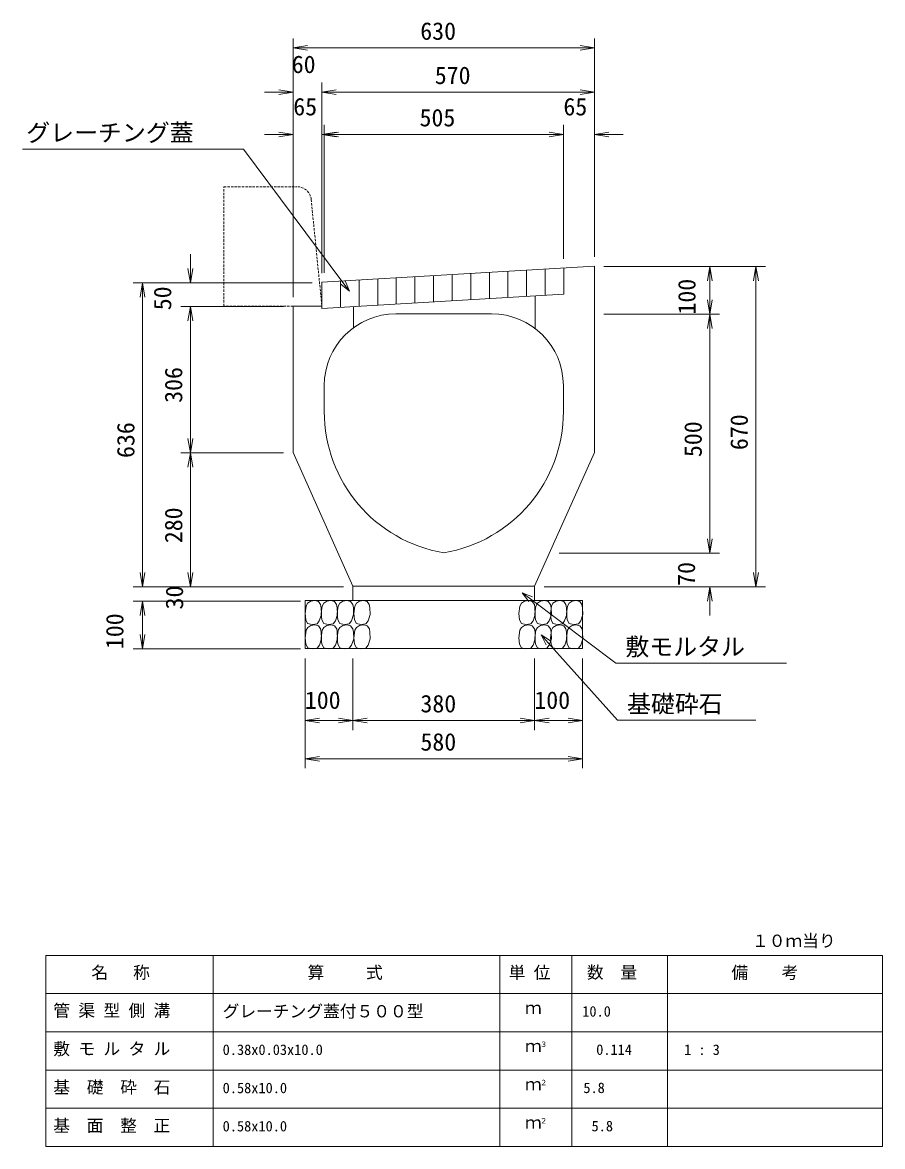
# Model space of a CAD drawing. Units: millimetres on the paper. Extents: x 0 to 841, y 0 to 594.
# Drawn here: x 503.1 to 593, y 172.3 to 289.8 of the extents above; entities that cross this region are included whole.
import ezdxf
from ezdxf.enums import TextEntityAlignment as Align

# ---------------------------------------------------------------- set-up
doc = ezdxf.new("R2010")
doc.units = ezdxf.units.MM
doc.linetypes.add('USER1', pattern=[0.375, 0.25, -0.125])
for name, color, linetype, lineweight in [('D-MTR-FRAM（材料表図枠）', 2, 'Continuous', 18), ('D-STR-DIM（寸法）', 7, 'Continuous', 18), ('D-STR-HTXT（旗揚げ）', 7, 'Continuous', 18), ('D-STR-STRn（構造物）', 7, 'Continuous', 18), ('D-STR（構造物外形線）', 1, 'Continuous', 18)]:
    doc.layers.add(name, color=color, linetype=linetype, lineweight=lineweight)
doc.layers.add('D-MTR-TXT(文字列）', color=7, linetype='Continuous')
doc.layers.add('D-STR-TXT（文字）', color=7, linetype='Continuous')
doc.styles.add('ＭＳ ゴシック', font='')
doc.styles.get('ＭＳ ゴシック').set_extended_font_data('MS Gothic')

msp = doc.modelspace()

# ---------------------------------------------------------------- linework, layer by layer
at = {"layer": 'D-MTR-FRAM（材料表図枠）'}
for p, q in [((505.5, 192.254), (505.5, 172.254)), ((593, 192.254), (505.5, 192.254)), ((523, 192.254), (523, 172.254)), ((553, 192.254), (553, 172.254)), ((560.5, 192.254), (560.5, 172.254)), ((570.5, 192.254), (570.5, 172.254)), ((593, 172.254), (593, 192.254)), ((505.5, 188.254), (593, 188.254)), ((505.5, 184.254), (593, 184.254)), ((505.5, 180.254), (593, 180.254)), ((505.5, 176.254), (593, 176.254)), ((505.5, 172.254), (593, 172.254))]:
    msp.add_line(p, q, dxfattribs=at)
at = {"layer": 'D-STR-DIM（寸法）'}
for p, q in [((531.376, 261.12), (531.376, 288.181)), ((562.876, 265.32), (562.876, 288.181)), ((531.376, 287.181), (532.876, 287.431)), ((532.876, 286.931), (531.376, 287.181)), ((531.376, 287.181), (532.876, 287.181)), ((561.376, 287.181), (532.876, 287.181)), ((561.376, 287.431), (562.876, 287.181)), ((562.876, 287.181), (561.376, 286.931)), ((562.876, 287.181), (561.376, 287.181)), ((531.376, 261.12), (531.376, 283.549)), ((534.376, 263.62), (534.376, 283.549)), ((534.376, 263.62), (534.376, 283.549)), ((562.876, 265.32), (562.876, 283.549)), ((529.876, 282.549), (528.376, 282.549)), ((529.876, 282.799), (531.376, 282.549)), ((531.376, 282.549), (529.876, 282.299)), ((531.376, 282.549), (529.876, 282.549)), ((534.376, 282.549), (535.876, 282.799)), ((534.376, 282.549), (535.876, 282.799)), ((535.876, 282.299), (534.376, 282.549)), ((534.376, 282.549), (535.876, 282.549)), ((535.876, 282.299), (534.376, 282.549)), ((534.376, 282.549), (535.876, 282.549)), ((535.876, 282.549), (537.376, 282.549)), ((561.376, 282.549), (535.876, 282.549)), ((561.376, 282.799), (562.876, 282.549)), ((562.876, 282.549), (561.376, 282.299)), ((562.876, 282.549), (561.376, 282.549)), ((531.376, 261.12), (531.376, 279.121)), ((534.376, 263.62), (534.376, 279.121)), ((534.626, 263.635), (534.626, 279.121)), ((559.626, 265.126), (559.626, 279.121)), ((559.626, 265.126), (559.626, 279.121)), ((562.876, 265.32), (562.876, 279.121)), ((529.876, 278.121), (528.376, 278.121)), ((529.876, 278.371), (531.376, 278.121)), ((531.376, 278.121), (529.876, 277.871)), ((531.376, 278.121), (529.876, 278.121)), ((534.376, 278.121), (535.876, 278.371)), ((535.876, 277.871), (534.376, 278.121)), ((534.376, 278.121), (535.876, 278.121)), ((534.626, 278.121), (536.126, 278.371)), ((536.126, 277.871), (534.626, 278.121)), ((534.626, 278.121), (536.126, 278.121)), ((558.126, 278.121), (535.876, 278.121)), ((536.126, 278.121), (537.626, 278.121)), ((558.126, 278.121), (556.626, 278.121)), ((558.126, 278.371), (559.626, 278.121)), ((558.126, 278.371), (559.626, 278.121)), ((559.626, 278.121), (558.126, 277.871)), ((559.626, 278.121), (558.126, 278.121)), ((559.626, 278.121), (558.126, 277.871)), ((559.626, 278.121), (558.126, 278.121)), ((562.876, 278.121), (564.376, 278.371)), ((564.376, 277.871), (562.876, 278.121)), ((562.876, 278.121), (564.376, 278.121)), ((564.376, 278.121), (565.876, 278.121)), ((520.626, 264.12), (520.626, 265.62)), ((520.626, 262.62), (520.376, 264.12)), ((520.876, 264.12), (520.626, 262.62)), ((520.626, 262.62), (520.626, 264.12)), ((563.876, 264.32), (575.949, 264.32)), ((563.876, 264.32), (580.766, 264.32)), ((574.699, 262.82), (574.949, 264.32)), ((574.949, 264.32), (575.199, 262.82)), ((574.949, 264.32), (574.949, 262.82)), ((579.516, 262.82), (579.766, 264.32)), ((579.766, 264.32), (580.016, 262.82)), ((579.766, 264.32), (579.766, 262.82)), ((533.376, 262.62), (514.626, 262.62)), ((515.376, 261.12), (515.626, 262.62)), ((515.626, 262.62), (515.876, 261.12)), ((515.626, 262.62), (515.626, 261.12)), ((533.376, 262.62), (519.626, 262.62)), ((536.342, 262.459), (537.255, 261.737)), ((537.255, 261.737), (536.584, 262.639)), ((537.255, 261.737), (536.826, 262.819)), ((574.949, 262.82), (574.949, 260.82)), ((579.766, 262.82), (579.766, 232.32)), ((515.626, 261.12), (515.626, 232.32)), ((530.376, 260.12), (519.626, 260.12)), ((530.376, 260.12), (519.626, 260.12)), ((520.376, 258.62), (520.626, 260.12)), ((520.376, 258.62), (520.626, 260.12)), ((520.626, 260.12), (520.876, 258.62)), ((520.626, 260.12), (520.626, 258.62)), ((520.626, 260.12), (520.876, 258.62)), ((520.626, 260.12), (520.626, 258.62)), ((574.949, 259.32), (574.699, 260.82)), ((575.199, 260.82), (574.949, 259.32)), ((574.949, 259.32), (574.949, 260.82)), ((563.876, 259.32), (575.949, 259.32)), ((563.876, 259.32), (575.949, 259.32)), ((574.699, 257.82), (574.949, 259.32)), ((574.949, 259.32), (575.199, 257.82)), ((574.949, 259.32), (574.949, 257.82)), ((520.626, 258.62), (520.626, 257.12)), ((520.626, 258.62), (520.626, 246.32)), ((574.949, 235.82), (574.949, 257.82)), ((520.626, 244.82), (520.376, 246.32)), ((520.876, 246.32), (520.626, 244.82)), ((520.626, 244.82), (520.626, 246.32)), ((530.376, 244.82), (519.626, 244.82)), ((530.376, 244.82), (519.626, 244.82)), ((520.376, 243.32), (520.626, 244.82)), ((520.626, 244.82), (520.876, 243.32)), ((520.626, 244.82), (520.626, 243.32)), ((520.626, 243.32), (520.626, 232.32)), ((574.949, 235.82), (574.949, 237.32)), ((574.949, 234.32), (574.699, 235.82)), ((574.949, 234.32), (574.699, 235.82)), ((575.199, 235.82), (574.949, 234.32)), ((574.949, 234.32), (574.949, 235.82)), ((575.199, 235.82), (574.949, 234.32)), ((574.949, 234.32), (574.949, 235.82)), ((559.188, 234.32), (575.949, 234.32)), ((559.188, 234.32), (575.949, 234.32)), ((515.626, 232.32), (515.626, 233.82)), ((515.626, 230.82), (515.376, 232.32)), ((515.626, 230.82), (515.376, 232.32)), ((515.876, 232.32), (515.626, 230.82)), ((515.626, 230.82), (515.626, 232.32)), ((515.876, 232.32), (515.626, 230.82)), ((515.626, 230.82), (515.626, 232.32)), ((520.626, 230.82), (520.376, 232.32)), ((520.876, 232.32), (520.626, 230.82)), ((520.626, 230.82), (520.626, 232.32)), ((579.766, 230.82), (579.516, 232.32)), ((580.016, 232.32), (579.766, 230.82)), ((579.766, 230.82), (579.766, 232.32)), ((536.626, 230.82), (514.626, 230.82)), ((532.126, 230.82), (514.626, 230.82)), ((536.626, 230.82), (519.626, 230.82)), ((557.626, 230.82), (575.949, 230.82)), ((557.626, 230.82), (580.766, 230.82)), ((574.699, 229.32), (574.949, 230.82)), ((574.949, 230.82), (575.199, 229.32)), ((574.949, 230.82), (574.949, 229.32)), ((531.626, 229.32), (514.626, 229.32)), ((532.126, 229.32), (514.626, 229.32)), ((515.376, 227.82), (515.626, 229.32)), ((515.376, 227.82), (515.626, 229.32)), ((515.626, 229.32), (515.876, 227.82)), ((515.626, 229.32), (515.626, 227.82)), ((515.626, 229.32), (515.876, 227.82)), ((515.626, 229.32), (515.626, 227.82)), ((556.031, 229.263), (555.312, 230.179)), ((555.312, 230.179), (556.393, 229.745)), ((555.312, 230.179), (556.212, 229.504)), ((574.949, 229.32), (574.949, 227.82)), ((515.626, 227.82), (515.626, 226.32)), ((515.626, 225.82), (515.626, 227.82)), ((515.626, 224.32), (515.376, 225.82)), ((515.876, 225.82), (515.626, 224.32)), ((515.626, 224.32), (515.626, 225.82)), ((557.822, 224.748), (557.298, 225.788)), ((557.298, 225.788), (558.272, 225.149)), ((557.298, 225.788), (558.047, 224.948)), ((532.126, 224.32), (514.626, 224.32)), ((532.626, 223.32), (532.626, 211.82)), ((532.626, 223.32), (532.626, 215.82)), ((537.626, 223.32), (537.626, 215.82)), ((537.626, 223.32), (537.626, 215.82)), ((556.626, 223.32), (556.626, 215.82)), ((556.626, 223.32), (556.626, 215.82)), ((561.626, 223.32), (561.626, 215.82)), ((561.626, 223.32), (561.626, 211.82)), ((532.626, 216.82), (534.126, 217.07)), ((534.126, 216.57), (532.626, 216.82)), ((532.626, 216.82), (534.126, 216.82)), ((534.126, 216.82), (536.126, 216.82)), ((536.126, 217.07), (537.626, 216.82)), ((537.626, 216.82), (536.126, 216.57)), ((537.626, 216.82), (536.126, 216.82)), ((537.626, 216.82), (539.126, 217.07)), ((539.126, 216.57), (537.626, 216.82)), ((537.626, 216.82), (539.126, 216.82)), ((539.126, 216.82), (555.126, 216.82)), ((555.126, 217.07), (556.626, 216.82)), ((556.626, 216.82), (555.126, 216.57)), ((556.626, 216.82), (555.126, 216.82)), ((556.626, 216.82), (558.126, 217.07)), ((558.126, 216.57), (556.626, 216.82)), ((556.626, 216.82), (558.126, 216.82)), ((560.126, 216.82), (558.126, 216.82)), ((560.126, 217.07), (561.626, 216.82)), ((561.626, 216.82), (560.126, 216.57)), ((561.626, 216.82), (560.126, 216.82)), ((532.626, 212.82), (534.126, 213.07)), ((560.126, 213.07), (561.626, 212.82)), ((534.126, 212.57), (532.626, 212.82)), ((532.626, 212.82), (534.126, 212.82)), ((560.126, 212.82), (534.126, 212.82)), ((561.626, 212.82), (560.126, 212.57)), ((561.626, 212.82), (560.126, 212.82))]:
    msp.add_line(p, q, dxfattribs=at)
at = {"layer": 'D-STR-HTXT（旗揚げ）'}
for p, q in [((526.193, 276.598), (503.07, 276.598)), ((536.584, 262.639), (526.193, 276.598)), ((556.212, 229.504), (565.117, 222.823)), ((558.047, 224.948), (565.285, 216.845)), ((565.117, 222.823), (582.972, 222.823)), ((565.285, 216.845), (579.759, 216.845))]:
    msp.add_line(p, q, dxfattribs=at)
at = {"layer": 'D-STR-STRn（構造物）', "linetype": 'USER1'}
for p, q in [((524.126, 260.161), (524.126, 272.661)), ((524.126, 272.661), (531.768, 272.661)), ((533.261, 271.311), (534.376, 260.161)), ((534.376, 260.161), (524.126, 260.161))]:
    msp.add_line(p, q, dxfattribs=at)
at = {"layer": 'D-STR-STRn（構造物）'}
for p, q in [((537.626, 230.861), (537.626, 229.361)), ((556.626, 230.861), (556.626, 229.361)), ((532.626, 229.361), (561.626, 229.361)), ((532.626, 224.361), (532.626, 229.361)), ((533.218, 229.292), (533.647, 229.358)), ((533.647, 229.358), (534.01, 229.259)), ((534.899, 229.292), (535.327, 229.358)), ((535.327, 229.358), (535.69, 229.259)), ((536.579, 229.292), (537.007, 229.358)), ((537.007, 229.358), (537.37, 229.259)), ((538.315, 229.292), (538.744, 229.358)), ((538.744, 229.358), (539.107, 229.259)), ((555.572, 229.292), (556.001, 229.358)), ((556.001, 229.358), (556.363, 229.259)), ((557.249, 229.292), (557.677, 229.358)), ((557.677, 229.358), (558.04, 229.259)), ((558.871, 229.292), (559.3, 229.358)), ((559.3, 229.358), (559.662, 229.259)), ((560.551, 229.292), (560.98, 229.358)), ((560.98, 229.358), (561.343, 229.259)), ((561.626, 229.361), (561.626, 224.361)), ((532.625, 228.006), (532.724, 228.797)), ((532.724, 228.797), (532.889, 229.094)), ((532.889, 229.094), (533.218, 229.292)), ((534.01, 229.259), (534.241, 228.962)), ((534.241, 228.962), (534.307, 228.6)), ((534.305, 228.006), (534.404, 228.797)), ((534.307, 228.6), (534.34, 227.908)), ((534.404, 228.797), (534.569, 229.094)), ((534.569, 229.094), (534.899, 229.292)), ((535.69, 229.259), (535.921, 228.962)), ((535.921, 228.962), (535.987, 228.6)), ((535.985, 228.006), (536.084, 228.797)), ((535.987, 228.6), (536.02, 227.908)), ((536.084, 228.797), (536.249, 229.094)), ((536.249, 229.094), (536.579, 229.292)), ((537.37, 229.259), (537.601, 228.962)), ((537.601, 228.962), (537.667, 228.6)), ((537.667, 228.6), (537.7, 227.908)), ((537.722, 228.006), (537.821, 228.797)), ((537.821, 228.797), (537.986, 229.094)), ((537.986, 229.094), (538.315, 229.292)), ((539.107, 229.259), (539.338, 228.962)), ((539.338, 228.962), (539.404, 228.6)), ((539.404, 228.6), (539.437, 227.908)), ((554.978, 228.006), (555.077, 228.797)), ((555.077, 228.797), (555.242, 229.094)), ((555.242, 229.094), (555.572, 229.292)), ((556.363, 229.259), (556.594, 228.962)), ((556.594, 228.962), (556.66, 228.6)), ((556.655, 228.006), (556.754, 228.797)), ((556.66, 228.6), (556.693, 227.908)), ((556.754, 228.797), (556.919, 229.094)), ((556.919, 229.094), (557.249, 229.292)), ((558.04, 229.259), (558.271, 228.962)), ((558.271, 228.962), (558.337, 228.6)), ((558.277, 228.006), (558.376, 228.797)), ((558.337, 228.6), (558.37, 227.908)), ((558.376, 228.797), (558.541, 229.094)), ((558.541, 229.094), (558.871, 229.292)), ((559.662, 229.259), (559.893, 228.962)), ((559.893, 228.962), (559.959, 228.6)), ((559.958, 228.006), (560.057, 228.797)), ((559.959, 228.6), (559.992, 227.908)), ((560.057, 228.797), (560.221, 229.094)), ((560.221, 229.094), (560.551, 229.292)), ((561.343, 229.259), (561.574, 228.962)), ((561.574, 228.962), (561.639, 228.6)), ((561.639, 228.6), (561.672, 227.908)), ((532.691, 227.347), (532.625, 228.006)), ((532.889, 226.952), (532.691, 227.347)), ((533.35, 226.853), (532.889, 226.952)), ((534.109, 227.248), (533.878, 226.919)), ((534.34, 227.908), (534.109, 227.248)), ((534.371, 227.347), (534.305, 228.006)), ((534.569, 226.952), (534.371, 227.347)), ((535.03, 226.853), (534.569, 226.952)), ((535.789, 227.248), (535.558, 226.919)), ((536.02, 227.908), (535.789, 227.248)), ((536.051, 227.347), (535.985, 228.006)), ((536.249, 226.952), (536.051, 227.347)), ((536.711, 226.853), (536.249, 226.952)), ((537.469, 227.248), (537.238, 226.919)), ((537.7, 227.908), (537.469, 227.248)), ((537.788, 227.347), (537.722, 228.006)), ((537.986, 226.952), (537.788, 227.347)), ((538.447, 226.853), (537.986, 226.952)), ((539.206, 227.248), (538.975, 226.919)), ((539.437, 227.908), (539.206, 227.248)), ((555.044, 227.347), (554.978, 228.006)), ((555.242, 226.952), (555.044, 227.347)), ((555.704, 226.853), (555.242, 226.952)), ((556.462, 227.248), (556.231, 226.919)), ((556.693, 227.908), (556.462, 227.248)), ((556.721, 227.347), (556.655, 228.006)), ((556.919, 226.952), (556.721, 227.347)), ((557.381, 226.853), (556.919, 226.952)), ((558.139, 227.248), (557.908, 226.919)), ((558.37, 227.908), (558.139, 227.248)), ((558.343, 227.347), (558.277, 228.006)), ((558.541, 226.952), (558.343, 227.347)), ((559.003, 226.853), (558.541, 226.952)), ((559.761, 227.248), (559.531, 226.919)), ((559.992, 227.908), (559.761, 227.248)), ((560.024, 227.347), (559.958, 228.006)), ((560.221, 226.952), (560.024, 227.347)), ((560.683, 226.853), (560.221, 226.952)), ((561.442, 227.248), (561.211, 226.919)), ((561.672, 227.908), (561.442, 227.248)), ((532.628, 225.47), (532.727, 226.261)), ((532.727, 226.261), (532.892, 226.557)), ((532.892, 226.557), (533.221, 226.755)), ((533.221, 226.755), (533.65, 226.821)), ((533.878, 226.919), (533.35, 226.853)), ((533.65, 226.821), (534.013, 226.722)), ((534.013, 226.722), (534.244, 226.426)), ((534.244, 226.426), (534.31, 226.063)), ((534.308, 225.47), (534.407, 226.261)), ((534.31, 226.063), (534.343, 225.371)), ((534.407, 226.261), (534.572, 226.557)), ((534.572, 226.557), (534.902, 226.755)), ((534.902, 226.755), (535.33, 226.821)), ((535.558, 226.919), (535.03, 226.853)), ((535.33, 226.821), (535.693, 226.722)), ((535.693, 226.722), (535.924, 226.426)), ((535.924, 226.426), (535.99, 226.063)), ((535.988, 225.47), (536.087, 226.261)), ((535.99, 226.063), (536.023, 225.371)), ((536.087, 226.261), (536.252, 226.557)), ((536.252, 226.557), (536.582, 226.755)), ((536.582, 226.755), (537.01, 226.821)), ((537.238, 226.919), (536.711, 226.853)), ((537.01, 226.821), (537.373, 226.722)), ((537.373, 226.722), (537.604, 226.426)), ((537.604, 226.426), (537.67, 226.063)), ((537.67, 226.063), (537.703, 225.371)), ((537.725, 225.47), (537.824, 226.261)), ((537.824, 226.261), (537.989, 226.557)), ((537.989, 226.557), (538.318, 226.755)), ((538.318, 226.755), (538.747, 226.821)), ((538.975, 226.919), (538.447, 226.853)), ((538.747, 226.821), (539.11, 226.722)), ((539.11, 226.722), (539.341, 226.426)), ((539.341, 226.426), (539.407, 226.063)), ((539.407, 226.063), (539.44, 225.371)), ((554.981, 225.47), (555.08, 226.261)), ((555.08, 226.261), (555.245, 226.557)), ((555.245, 226.557), (555.575, 226.755)), ((555.575, 226.755), (556.004, 226.821)), ((556.231, 226.919), (555.704, 226.853)), ((556.004, 226.821), (556.366, 226.722)), ((556.366, 226.722), (556.597, 226.426)), ((556.597, 226.426), (556.663, 226.063)), ((556.658, 225.47), (556.757, 226.261)), ((556.663, 226.063), (556.696, 225.371)), ((556.757, 226.261), (556.922, 226.557)), ((556.922, 226.557), (557.252, 226.755)), ((557.252, 226.755), (557.68, 226.821)), ((557.908, 226.919), (557.381, 226.853)), ((557.68, 226.821), (558.043, 226.722)), ((558.043, 226.722), (558.274, 226.426)), ((558.274, 226.426), (558.34, 226.063)), ((558.28, 225.47), (558.379, 226.261)), ((558.34, 226.063), (558.373, 225.371)), ((558.379, 226.261), (558.544, 226.557)), ((558.544, 226.557), (558.874, 226.755)), ((558.874, 226.755), (559.303, 226.821)), ((559.531, 226.919), (559.003, 226.853)), ((559.303, 226.821), (559.665, 226.722)), ((559.665, 226.722), (559.896, 226.426)), ((559.896, 226.426), (559.962, 226.063)), ((559.961, 225.47), (560.059, 226.261)), ((559.962, 226.063), (559.995, 225.371)), ((560.059, 226.261), (560.224, 226.557)), ((560.224, 226.557), (560.554, 226.755)), ((560.554, 226.755), (560.983, 226.821)), ((561.211, 226.919), (560.683, 226.853)), ((560.983, 226.821), (561.346, 226.722)), ((561.346, 226.722), (561.577, 226.426)), ((561.577, 226.426), (561.642, 226.063)), ((561.642, 226.063), (561.675, 225.371)), ((532.694, 224.811), (532.628, 225.47)), ((532.892, 224.415), (532.694, 224.811)), ((534.112, 224.712), (533.881, 224.382)), ((534.343, 225.371), (534.112, 224.712)), ((534.374, 224.811), (534.308, 225.47)), ((534.572, 224.415), (534.374, 224.811)), ((535.792, 224.712), (535.561, 224.382)), ((536.023, 225.371), (535.792, 224.712)), ((536.054, 224.811), (535.988, 225.47)), ((536.252, 224.415), (536.054, 224.811)), ((537.472, 224.712), (537.241, 224.382)), ((537.703, 225.371), (537.472, 224.712)), ((537.791, 224.811), (537.725, 225.47)), ((537.989, 224.415), (537.791, 224.811)), ((539.209, 224.712), (538.978, 224.382)), ((539.44, 225.371), (539.209, 224.712)), ((555.047, 224.811), (554.981, 225.47)), ((555.245, 224.415), (555.047, 224.811)), ((556.465, 224.712), (556.234, 224.382)), ((556.696, 225.371), (556.465, 224.712)), ((556.724, 224.811), (556.658, 225.47)), ((556.922, 224.415), (556.724, 224.811)), ((558.142, 224.712), (557.911, 224.382)), ((558.373, 225.371), (558.142, 224.712)), ((558.346, 224.811), (558.28, 225.47)), ((558.544, 224.415), (558.346, 224.811)), ((559.764, 224.712), (559.534, 224.382)), ((559.995, 225.371), (559.764, 224.712)), ((560.027, 224.811), (559.961, 225.47)), ((560.224, 224.415), (560.027, 224.811)), ((561.445, 224.712), (561.214, 224.382)), ((561.675, 225.371), (561.445, 224.712)), ((561.626, 224.361), (532.626, 224.361)), ((533.353, 224.316), (532.892, 224.415)), ((533.881, 224.382), (533.353, 224.316)), ((535.033, 224.316), (534.572, 224.415)), ((535.561, 224.382), (535.033, 224.316)), ((536.714, 224.316), (536.252, 224.415)), ((537.241, 224.382), (536.714, 224.316)), ((538.45, 224.316), (537.989, 224.415)), ((538.978, 224.382), (538.45, 224.316)), ((555.707, 224.316), (555.245, 224.415)), ((556.234, 224.382), (555.707, 224.316)), ((557.384, 224.316), (556.922, 224.415)), ((557.911, 224.382), (557.384, 224.316)), ((559.006, 224.316), (558.544, 224.415)), ((559.534, 224.382), (559.006, 224.316)), ((560.686, 224.316), (560.224, 224.415)), ((561.214, 224.382), (560.686, 224.316))]:
    msp.add_line(p, q, dxfattribs=at)
at = {"layer": 'D-STR-STRn（構造物）', "linetype": 'USER1'}
msp.add_arc((531.768, 271.161), 1.5, 5.71059, 90, dxfattribs=at)
at = {"layer": 'D-STR（構造物外形線）'}
for p, q in [((562.876, 264.361), (534.376, 262.661)), ((547.999, 263.474), (547.999, 260.724)), ((549.945, 263.59), (549.945, 260.84)), ((551.891, 263.706), (551.891, 260.956)), ((553.837, 263.822), (553.837, 261.072)), ((555.783, 263.938), (555.783, 261.188)), ((557.729, 264.054), (557.729, 261.304)), ((559.676, 264.17), (559.676, 261.42)), ((562.876, 244.861), (562.876, 264.361)), ((534.376, 262.661), (534.376, 260.161)), ((536.322, 262.777), (536.322, 260.027)), ((538.268, 262.893), (538.268, 260.143)), ((540.214, 263.01), (540.214, 260.26)), ((542.16, 263.126), (542.16, 260.376)), ((544.106, 263.242), (544.106, 260.492)), ((546.052, 263.358), (546.052, 260.608)), ((559.676, 261.42), (534.376, 259.911)), ((556.676, 261.241), (556.676, 257.823)), ((534.376, 260.161), (531.376, 260.161)), ((531.376, 260.161), (531.376, 244.861)), ((534.376, 259.911), (534.376, 260.161)), ((537.676, 260.108), (537.676, 257.898)), ((552.126, 259.361), (542.126, 259.361)), ((534.626, 251.861), (534.626, 249.151)), ((559.626, 249.151), (559.626, 251.861)), ((531.376, 244.861), (537.626, 230.861)), ((556.626, 230.861), (562.876, 244.861)), ((537.626, 230.861), (556.626, 230.861))]:
    msp.add_line(p, q, dxfattribs=at)
for centre, radius, start, end in [((542.126, 251.861), 7.5, 90, 180), ((552.126, 251.861), 7.5, 0, 90), ((549.626, 249.151), 15, 180, 260.40593), ((544.626, 249.151), 15, 279.59407, 0)]:
    msp.add_arc(centre, radius, start, end, dxfattribs=at)

# ---------------------------------------------------------------- texts
at = {"layer": 'D-MTR-TXT(文字列）', "style": 'ＭＳ ゴシック'}
for s, height, p in [('１０ｍ当り  ', 1.283, (579.355, 192.754)), ('名   称', 1.283, (510.27, 189.437)), ('算     式', 1.283, (532.875, 189.437)), ('単 位', 1.283, (553.907, 189.428)), ('数  量', 1.283, (562.089, 189.446)), ('備    考', 1.283, (577.202, 189.432)), ('管 渠 型 側 溝', 1.283, (506.291, 185.459)), ('グレーチング蓋付５００型', 1.283, (524, 185.379)), ('ｍ', 1.283, (555.613, 185.748)), ('10.0    ', 1.1, (561.602, 185.516)), ('敷 モ ル タ ル', 1.283, (506.291, 181.45)), ('0.38x0.03x10.0', 1.1, (524, 181.504)), ('ｍ', 1.283, (555.613, 181.748)), (' ３', 0.5499, (556.75, 182.504)), ('0.114', 1.1, (563.063, 181.512)), (' 1 : 3', 1.1, (571.5, 181.504)), ('基\u3000礎\u3000砕\u3000石', 1.283, (506.291, 177.432)), ('0.58x10.0', 1.1, (524, 177.504)), ('ｍ', 1.283, (555.613, 177.748)), (' ２', 0.5499, (556.75, 178.504)), ('5.8\u3000', 1.1, (561.719, 177.516)), ('基  面  整  正', 1.283, (506.291, 173.415)), (' ２', 0.5499, (556.75, 174.504)), ('0.58x10.0', 1.1, (524, 173.504)), ('ｍ', 1.283, (555.613, 173.748)), ('5.8   ', 1.1, (562.576, 173.516))]:
    msp.add_text(s, height=height, dxfattribs=at).set_placement(p, align=Align.BOTTOM_LEFT)
at = {"layer": 'D-STR-DIM（寸法）', "style": 'ＭＳ ゴシック'}
for s, p in [('630', (544.664, 287.481)), ('60', (531.226, 283.999)), ('570', (546.183, 282.849)), ('65', (531.383, 279.571)), ('65', (559.633, 279.571)), ('505', (544.589, 278.421)), ('100', (532.594, 217.487)), ('380', (544.683, 217.12)), ('100', (556.594, 217.487)), ('580', (544.683, 213.12))]:
    msp.add_text(s, height=1.833, dxfattribs=at).set_placement(p, align=Align.BOTTOM_LEFT)
for s, p in [('100', (573.998, 259.288)), ('50', (519.176, 259.739)), ('306', (520.326, 250.052)), ('670', (579.466, 245.108)), ('636', (515.326, 244.283)), ('500', (574.649, 244.377)), ('280', (520.326, 235.371)), ('70', (573.952, 230.908)), ('30', (520.418, 228.439)), ('100', (514.176, 224.288))]:
    msp.add_text(s, height=1.833, rotation=90, dxfattribs=at).set_placement(p, align=Align.BOTTOM_LEFT)
at = {"layer": 'D-STR-TXT（文字）', "style": 'ＭＳ ゴシック'}
for s, p in [('グレーチング蓋', (503.463, 276.848)), ('敷モルタル', (566.117, 223.073)), ('基礎砕石', (566.285, 217.095))]:
    msp.add_text(s, height=1.833, dxfattribs=at).set_placement(p, align=Align.BOTTOM_LEFT)

doc.saveas('drawing.dxf')
